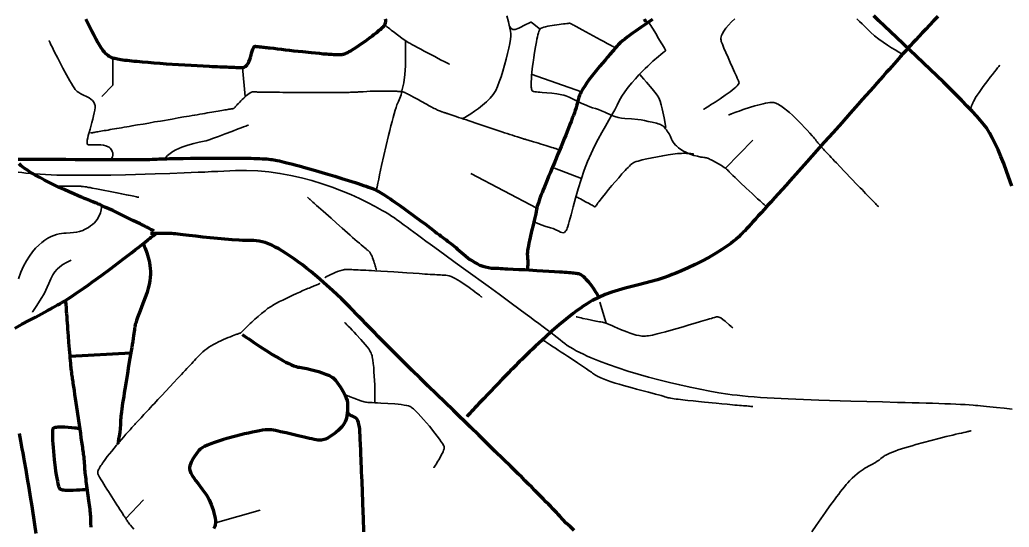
# Model space of a CAD drawing. Header units: inches. Extents: x -107 to 376, y -240 to 294.
# Drawn here: x 110.9 to 221.8, y -15.7 to 41.3 of the extents above; entities that cross this region are included whole.
import ezdxf

# ---------------------------------------------------------------- set-up
doc = ezdxf.new("R2010")
doc.units = ezdxf.units.IN
doc.header["$MEASUREMENT"] = 0
for name, color, linetype in [('Routes 1', 7, 'Continuous'), ('Routes 2', 7, 'Continuous'), ('Routes 3', 7, 'Continuous'), ('Routes 4', 7, 'Continuous')]:
    doc.layers.add(name, color=color, linetype=linetype)

msp = doc.modelspace()

# ---------------------------------------------------------------- linework, layer by layer
at = {"layer": 'Routes 1', "color": 7, "lineweight": 158, "true_color": 0xffffff}
for points in [[(213.83, 41.62), (213.37, 41.12), (212.92, 40.65), (212.49, 40.19), (212.09, 39.77), (211.72, 39.36), (211.37, 38.99), (211.05, 38.65), (210.76, 38.33), (210.5, 38.05), (210.28, 37.81), (210.08, 37.6), (209.93, 37.42), (209.79, 37.26), (209.62, 37.08), (209.42, 36.86), (209.2, 36.61), (208.95, 36.33), (208.68, 36.02), (208.39, 35.69), (208.07, 35.34), (207.74, 34.96), (207.38, 34.56), (207.01, 34.14), (206.62, 33.7), (206.22, 33.25), (205.8, 32.78), (205.37, 32.3), (204.93, 31.8), (204.01, 30.77), (203.07, 29.71), (202.1, 28.62), (201.12, 27.52), (199.17, 25.33), (198.21, 24.26), (197.28, 23.22), (196.83, 22.72), (196.39, 22.23), (195.96, 21.75), (195.55, 21.29), (195.15, 20.84), (194.76, 20.42), (194.4, 20.01), (194.05, 19.62), (193.71, 19.25), (193.4, 18.91), (193.11, 18.59), (192.85, 18.3), (192.61, 18.03), (192.39, 17.8), (192.2, 17.59), (192.04, 17.42), (191.91, 17.28), (191.78, 17.16), (191.52, 16.91), (191.25, 16.66), (190.95, 16.42), (190.64, 16.18), (190.32, 15.94), (189.64, 15.48), (188.91, 15.03), (188.16, 14.6), (187.4, 14.19), (186.63, 13.81), (185.86, 13.45), (185.11, 13.11), (184.4, 12.81), (184.05, 12.67), (183.72, 12.54), (183.08, 12.3), (182.41, 12.09), (181.72, 11.9), (181.01, 11.71), (180.28, 11.53), (178.79, 11.15), (178.04, 10.94), (177.29, 10.7), (176.56, 10.43), (175.84, 10.12), (175.13, 9.77), (174.79, 9.57), (174.45, 9.36), (174.1, 9.13), (173.74, 8.87), (173.36, 8.6), (172.98, 8.31), (172.2, 7.69), (171.41, 7.03), (170.62, 6.35), (169.85, 5.66), (169.12, 4.98), (168.76, 4.65), (168.42, 4.33), (168.09, 4.01), (167.78, 3.72), (167.49, 3.43), (167.22, 3.17), (166.97, 2.92), (166.74, 2.7), (166.54, 2.49), (166.36, 2.31), (166.17, 2.12), (165.96, 1.91), (165.74, 1.69), (165.51, 1.45), (165.01, 0.94), (164.49, 0.4), (163.42, -0.73), (162.9, -1.27), (162.41, -1.79), (162.18, -2.04), (161.96, -2.27), (161.76, -2.48), (161.58, -2.68), (161.41, -2.86), (161.27, -3.02), (161.14, -3.15), (161.04, -3.26)], [(110.37, 6.68), (111.17, 7.1), (111.95, 7.52), (112.69, 7.91), (113.39, 8.29), (113.72, 8.47), (114.04, 8.64), (114.35, 8.81), (114.64, 8.97), (114.92, 9.13), (115.18, 9.27), (115.42, 9.41), (115.65, 9.54), (115.86, 9.66), (116.05, 9.78), (116.41, 10.01), (116.81, 10.26), (117.23, 10.54), (117.67, 10.85), (118.13, 11.17), (118.6, 11.5), (119.09, 11.85), (120.09, 12.58), (121.09, 13.33), (122.07, 14.07), (122.55, 14.44), (123.01, 14.79), (123.46, 15.13), (123.88, 15.46), (124.28, 15.77), (124.65, 16.06), (124.98, 16.32), (125.29, 16.56), (125.56, 16.77), (125.67, 16.86), (125.78, 16.95), (125.88, 17.03), (125.96, 17.09), (126.03, 17.15), (126.1, 17.2), (126.14, 17.24), (126.18, 17.26), (126.2, 17.28), (126.21, 17.29)], [(173.08, -16.01), (172.63, -15.59), (172.2, -15.19), (171.81, -14.8), (171.46, -14.43), (171.3, -14.24), (171.12, -14.04), (170.91, -13.83), (170.69, -13.59), (170.45, -13.34), (170.19, -13.08), (169.92, -12.79), (169.63, -12.5), (169.32, -12.19), (169, -11.86), (168.67, -11.53), (168.32, -11.18), (167.96, -10.82), (167.58, -10.45), (167.2, -10.06), (166.8, -9.67), (165.98, -8.86), (165.12, -8.02), (164.23, -7.15), (163.32, -6.26), (162.39, -5.35), (161.45, -4.43), (159.54, -2.58), (157.65, -0.73), (156.72, 0.18), (155.81, 1.07), (154.93, 1.93), (154.08, 2.77), (153.26, 3.58), (152.87, 3.97), (152.49, 4.35), (152.12, 4.72), (151.76, 5.08), (151.41, 5.43), (151.08, 5.77), (150.77, 6.09), (150.46, 6.4), (150.18, 6.69), (149.91, 6.97), (149.66, 7.24), (149.42, 7.49), (148.94, 7.99), (147.97, 8.98), (146.99, 9.94), (146, 10.88), (145.02, 11.77), (144.53, 12.2), (144.04, 12.61), (143.56, 13.01), (143.08, 13.4), (142.61, 13.77), (142.15, 14.11), (141.7, 14.44), (141.25, 14.75), (140.81, 15.04), (140.39, 15.31), (139.97, 15.55), (139.57, 15.77), (139.18, 15.96), (138.8, 16.12), (138.45, 16.26), (138.1, 16.36), (137.77, 16.44), (137.46, 16.48), (137.17, 16.49), (136.88, 16.49), (136.57, 16.49), (136.24, 16.49), (135.89, 16.51), (135.52, 16.52), (134.75, 16.57), (133.94, 16.64), (132.27, 16.8), (131.45, 16.89), (130.66, 16.97), (130.28, 17.02), (129.92, 17.06), (129.57, 17.1), (129.24, 17.13), (128.94, 17.17), (128.66, 17.2), (128.4, 17.23), (128.17, 17.25), (127.97, 17.27), (127.81, 17.28), (127.67, 17.29), (127.58, 17.29), (127.19, 17.29), (126.8, 17.29), (126.43, 17.29), (126.1, 17.29), (125.95, 17.29), (125.83, 17.29), (125.73, 17.29), (125.65, 17.29), (125.61, 17.29), (125.59, 17.29)]]:
    msp.add_lwpolyline(points, dxfattribs=at)
at = {"layer": 'Routes 2', "color": 7, "lineweight": 106, "true_color": 0xffffff}
for points in [[(222.15, 22.58), (221.54, 24.29), (221.23, 25.12), (220.91, 25.91), (220.59, 26.66), (220.27, 27.35), (219.95, 28), (219.63, 28.57), (219.32, 29.08), (219, 29.5), (218.63, 29.95), (218.2, 30.44), (217.69, 30.99), (217.13, 31.58), (216.52, 32.2), (215.87, 32.86), (215.18, 33.54), (214.47, 34.24), (212.97, 35.69), (211.45, 37.14), (209.95, 38.57), (209.22, 39.25), (208.53, 39.91), (207.86, 40.54), (207.24, 41.14), (206.67, 41.69)], [(125.94, 17.59), (125.93, 17.6), (125.9, 17.61), (125.86, 17.64), (125.8, 17.67), (125.72, 17.71), (125.63, 17.75), (125.52, 17.81), (125.4, 17.87), (125.26, 17.94), (125.12, 18.01), (124.96, 18.09), (124.79, 18.17), (124.62, 18.26), (124.43, 18.35), (124.04, 18.55), (123.62, 18.76), (123.18, 18.97), (122.27, 19.42), (121.35, 19.85), (120.91, 20.06), (120.49, 20.25), (120.09, 20.43), (119.9, 20.52), (119.73, 20.59), (119.56, 20.67), (119.4, 20.73), (119.11, 20.85), (118.95, 20.91), (118.78, 20.98), (118.6, 21.05), (118.4, 21.13), (118.19, 21.22), (117.97, 21.31), (117.74, 21.41), (117.5, 21.51), (117, 21.73), (116.47, 21.96), (115.92, 22.21), (115.36, 22.46), (114.25, 23), (113.7, 23.28), (113.18, 23.55), (112.68, 23.83), (112.45, 23.97), (112.22, 24.1), (112, 24.23), (111.8, 24.37), (111.61, 24.5), (111.43, 24.62), (111.26, 24.75), (111.11, 24.87), (110.98, 24.99), (110.86, 25.1)], [(112.79, -16.35), (112.63, -15.34), (112.31, -13.28), (112.14, -12.25), (111.98, -11.23), (111.81, -10.22), (111.64, -9.23), (111.47, -8.26), (111.39, -7.79), (111.31, -7.32), (111.22, -6.87), (111.14, -6.42), (111.06, -5.98), (110.98, -5.55), (110.9, -5.13)]]:
    msp.add_lwpolyline(points, dxfattribs=at)
at = {"layer": 'Routes 3', "color": 7, "lineweight": 70, "true_color": 0xffffff}
for points in [[(118.34, 41.31), (118.58, 40.87), (119.02, 39.99), (119.24, 39.55), (119.46, 39.12), (119.68, 38.71), (119.9, 38.33), (120.02, 38.15), (120.14, 37.98), (120.26, 37.81), (120.38, 37.66), (120.51, 37.52), (120.65, 37.4), (120.79, 37.28), (120.93, 37.18), (121.08, 37.1), (121.23, 37.03), (121.33, 36.99), (121.45, 36.96), (121.58, 36.93), (121.73, 36.9), (121.9, 36.87), (122.08, 36.84), (122.28, 36.8), (122.5, 36.77), (122.72, 36.74), (122.97, 36.71), (123.22, 36.68), (123.49, 36.65), (123.76, 36.62), (124.05, 36.6), (124.35, 36.57), (124.65, 36.54), (125.28, 36.48), (125.95, 36.43), (126.63, 36.38), (127.33, 36.33), (128.74, 36.24), (129.45, 36.19), (130.15, 36.15), (130.84, 36.12), (131.51, 36.08), (132.16, 36.05), (132.47, 36.03), (132.77, 36.02), (133.06, 36), (133.35, 35.99), (133.62, 35.98), (133.88, 35.97), (134.13, 35.96), (134.37, 35.95), (134.59, 35.94), (134.8, 35.93), (135, 35.92), (135.18, 35.91), (135.34, 35.91), (135.48, 35.9), (135.61, 35.9), (135.72, 35.9), (135.81, 35.9), (135.88, 35.9), (135.99, 35.9), (136.08, 35.92), (136.17, 35.96), (136.25, 36.01), (136.32, 36.07), (136.39, 36.15), (136.45, 36.24), (136.51, 36.33), (136.57, 36.44), (136.62, 36.55), (136.71, 36.78), (136.79, 37.03), (136.87, 37.28), (136.93, 37.52), (137, 37.75), (137.03, 37.85), (137.06, 37.95), (137.1, 38.03), (137.13, 38.11), (137.17, 38.17), (137.21, 38.22), (137.25, 38.25), (137.29, 38.27), (137.34, 38.28), (137.38, 38.27), (137.43, 38.27), (137.5, 38.26), (137.58, 38.25), (137.68, 38.24), (137.78, 38.23), (137.9, 38.22), (138.03, 38.21), (138.17, 38.19), (138.32, 38.17), (138.48, 38.15), (138.65, 38.13), (138.82, 38.11), (139.01, 38.09), (139.4, 38.05), (139.82, 38), (140.26, 37.95), (140.72, 37.89), (141.19, 37.84), (141.67, 37.78), (142.64, 37.68), (143.61, 37.58), (144.07, 37.53), (144.52, 37.49), (144.96, 37.45), (145.37, 37.42), (145.56, 37.41), (145.75, 37.39), (145.93, 37.38), (146.1, 37.37), (146.26, 37.37), (146.41, 37.36), (146.56, 37.36), (146.69, 37.35), (146.81, 37.36), (146.92, 37.36), (147.02, 37.36), (147.1, 37.37), (147.17, 37.38), (147.23, 37.39), (147.34, 37.42), (147.45, 37.47), (147.58, 37.53), (147.72, 37.6), (147.87, 37.68), (148.04, 37.78), (148.2, 37.88), (148.38, 37.99), (148.56, 38.1), (148.94, 38.35), (149.32, 38.62), (149.71, 38.9), (150.09, 39.18), (150.46, 39.46), (150.63, 39.59), (150.8, 39.72), (150.95, 39.84), (151.1, 39.96), (151.24, 40.08), (151.36, 40.18), (151.48, 40.28), (151.57, 40.37), (151.66, 40.44), (151.72, 40.51), (151.78, 40.58), (151.83, 40.64), (151.87, 40.71), (151.9, 40.78), (151.95, 40.92), (151.97, 41.06), (151.97, 41.2), (151.95, 41.33)], [(181.87, 41.29), (181.56, 41.08), (181.25, 40.87), (180.6, 40.42), (179.95, 39.98), (179.63, 39.75), (179.32, 39.53), (179.03, 39.31), (178.75, 39.09), (178.49, 38.88), (178.25, 38.67), (178.03, 38.46), (177.85, 38.26), (177.69, 38.07), (177.61, 37.97), (177.52, 37.86), (177.42, 37.74), (177.32, 37.62), (177.21, 37.49), (177.09, 37.35), (176.83, 37.05), (176.56, 36.73), (176.27, 36.39), (175.97, 36.04), (175.36, 35.3), (175.07, 34.92), (174.78, 34.54), (174.51, 34.17), (174.26, 33.79), (174.03, 33.43), (173.84, 33.08), (173.75, 32.91), (173.68, 32.75), (173.61, 32.59), (173.56, 32.43), (173.52, 32.28), (173.49, 32.14), (173.46, 32), (173.42, 31.82), (173.36, 31.61), (173.29, 31.38), (173.2, 31.12), (173.1, 30.83), (172.99, 30.53), (172.87, 30.2), (172.73, 29.85), (172.59, 29.49), (172.44, 29.11), (172.29, 28.71), (172.13, 28.31), (171.96, 27.9), (171.61, 27.05), (171.25, 26.19), (170.9, 25.32), (170.55, 24.48), (170.38, 24.06), (170.21, 23.66), (170.05, 23.26), (169.89, 22.88), (169.75, 22.52), (169.61, 22.17), (169.48, 21.84), (169.36, 21.53), (169.25, 21.24), (169.15, 20.98), (169.07, 20.74), (169, 20.53), (168.95, 20.36), (168.91, 20.21), (168.89, 20.09), (168.87, 19.99), (168.83, 19.75), (168.78, 19.48), (168.71, 19.19), (168.64, 18.88), (168.56, 18.56), (168.48, 18.22), (168.31, 17.53), (168.15, 16.84), (168.07, 16.51), (168, 16.19), (167.95, 15.88), (167.9, 15.6), (167.86, 15.35), (167.84, 15.12), (167.83, 15.02), (167.83, 14.93), (167.84, 14.78), (167.86, 14.49), (167.87, 14.23), (167.87, 13.99), (167.87, 13.77), (167.86, 13.58), (167.85, 13.43), (167.84, 13.36), (167.84, 13.31), (167.83, 13.27), (167.83, 13.24), (167.83, 13.22), (167.83, 13.21)], [(180.93, 41.32), (180.98, 41.24), (181.04, 41.17), (181.08, 41.1), (181.13, 41.04), (181.16, 40.99), (181.19, 40.94), (181.21, 40.91), (181.23, 40.89), (181.24, 40.87), (181.25, 40.87)], [(110.76, 25.63), (111.04, 25.63), (111.34, 25.63), (111.67, 25.63), (112.02, 25.63), (112.4, 25.63), (112.81, 25.63), (113.23, 25.63), (113.67, 25.63), (114.13, 25.62), (114.61, 25.62), (115.1, 25.62), (116.11, 25.61), (117.15, 25.6), (119.27, 25.59), (120.32, 25.58), (121.34, 25.58), (121.84, 25.58), (122.32, 25.58), (122.79, 25.58), (123.24, 25.58), (123.68, 25.58), (124.09, 25.58), (124.49, 25.59), (124.86, 25.59), (125.2, 25.6), (125.52, 25.6), (125.81, 25.61), (126.07, 25.62), (126.3, 25.63), (126.55, 25.64), (126.82, 25.65), (127.12, 25.66), (127.43, 25.67), (127.76, 25.68), (128.11, 25.69), (128.48, 25.7), (128.86, 25.7), (129.25, 25.71), (130.07, 25.73), (130.93, 25.74), (131.8, 25.74), (133.57, 25.75), (134.43, 25.75), (135.27, 25.74), (135.68, 25.74), (136.07, 25.73), (136.45, 25.72), (136.82, 25.72), (137.17, 25.71), (137.51, 25.7), (137.82, 25.68), (138.12, 25.67), (138.39, 25.66), (138.64, 25.64), (138.87, 25.62), (139.07, 25.6), (139.24, 25.58), (139.4, 25.56), (139.59, 25.52), (139.8, 25.48), (140.04, 25.43), (140.31, 25.36), (140.59, 25.3), (140.89, 25.22), (141.21, 25.14), (141.55, 25.05), (141.9, 24.96), (142.26, 24.86), (143.02, 24.65), (143.82, 24.43), (145.45, 23.95), (146.26, 23.71), (147.05, 23.47), (147.8, 23.23), (148.17, 23.11), (148.52, 23), (148.85, 22.89), (149.17, 22.78), (149.47, 22.68), (149.75, 22.58), (150.01, 22.49), (150.25, 22.4), (150.46, 22.32), (150.65, 22.25), (150.81, 22.18), (150.94, 22.12), (151.07, 22.05), (151.23, 21.96), (151.4, 21.86), (151.59, 21.74), (151.79, 21.62), (152.01, 21.47), (152.24, 21.32), (152.48, 21.16), (152.73, 20.99), (152.99, 20.81), (153.53, 20.43), (154.09, 20.02), (155.26, 19.17), (155.83, 18.74), (156.4, 18.32), (156.94, 17.91), (157.46, 17.52), (157.7, 17.34), (157.93, 17.16), (158.15, 17), (158.36, 16.84), (158.55, 16.69), (158.73, 16.56), (158.89, 16.44), (159.03, 16.33), (159.15, 16.24), (159.25, 16.16), (159.43, 16.02), (159.62, 15.87), (159.81, 15.7), (160.01, 15.52), (160.22, 15.34), (160.67, 14.95), (161.15, 14.56), (161.4, 14.38), (161.67, 14.2), (161.94, 14.03), (162.23, 13.88), (162.52, 13.74), (162.83, 13.62), (163.14, 13.53), (163.47, 13.46), (163.81, 13.41), (163.98, 13.4), (164.17, 13.4), (164.37, 13.39), (164.6, 13.38), (164.84, 13.37), (165.09, 13.35), (165.36, 13.34), (165.65, 13.33), (166.25, 13.3), (166.89, 13.26), (167.55, 13.23), (168.9, 13.15), (169.58, 13.11), (170.23, 13.07), (170.86, 13.03), (171.45, 12.99), (171.73, 12.97), (171.99, 12.95), (172.24, 12.93), (172.47, 12.91), (172.69, 12.9), (172.89, 12.88), (173.06, 12.86), (173.22, 12.84), (173.35, 12.83), (173.46, 12.81), (173.54, 12.79), (173.6, 12.78), (173.72, 12.73), (173.85, 12.66), (173.98, 12.56), (174.12, 12.45), (174.26, 12.32), (174.4, 12.17), (174.69, 11.85), (174.97, 11.49), (175.24, 11.12), (175.48, 10.76), (175.59, 10.59), (175.69, 10.42), (175.78, 10.27), (175.86, 10.13)], [(124.75, 16.14), (124.76, 16.12), (124.79, 16.07), (124.83, 15.98), (124.88, 15.86), (124.95, 15.72), (125.02, 15.54), (125.09, 15.34), (125.17, 15.11), (125.25, 14.87), (125.32, 14.6), (125.39, 14.32), (125.46, 14.02), (125.51, 13.71), (125.55, 13.38), (125.58, 13.04), (125.59, 12.7), (125.57, 12.34), (125.52, 11.96), (125.43, 11.55), (125.33, 11.14), (125.2, 10.71), (125.05, 10.28), (124.74, 9.42), (124.58, 9.01), (124.42, 8.61), (124.27, 8.22), (124.14, 7.86), (124.02, 7.53), (123.93, 7.24), (123.89, 7.1), (123.86, 6.98), (123.84, 6.87), (123.82, 6.76), (123.81, 6.65), (123.79, 6.49), (123.77, 6.29), (123.73, 6.06), (123.69, 5.8), (123.65, 5.51), (123.6, 5.19), (123.54, 4.85), (123.48, 4.49), (123.42, 4.11), (123.35, 3.71), (123.28, 3.3), (123.14, 2.45), (123, 1.57), (122.85, 0.69), (122.72, -0.16), (122.65, -0.58), (122.59, -0.98), (122.53, -1.37), (122.47, -1.73), (122.42, -2.08), (122.38, -2.4), (122.34, -2.7), (122.3, -2.97), (122.27, -3.21), (122.25, -3.41), (122.24, -3.58), (122.24, -3.71), (122.22, -4.15), (122.19, -4.59), (122.14, -5.03), (122.08, -5.43), (122.05, -5.61), (122.02, -5.78), (122, -5.92), (121.97, -6.05), (121.95, -6.15), (121.94, -6.23), (121.93, -6.28), (121.92, -6.29)], [(116.06, 9.79), (116.06, 9.78), (116.07, 9.77), (116.07, 9.74), (116.07, 9.7), (116.07, 9.65), (116.08, 9.59), (116.08, 9.53), (116.09, 9.45), (116.09, 9.36), (116.1, 9.27), (116.11, 9.17), (116.12, 9.06), (116.12, 8.94), (116.13, 8.82), (116.14, 8.69), (116.15, 8.55), (116.17, 8.26), (116.2, 7.95), (116.22, 7.62), (116.25, 7.27), (116.27, 6.92), (116.3, 6.55), (116.36, 5.81), (116.41, 5.06), (116.44, 4.69), (116.47, 4.33), (116.5, 3.99), (116.53, 3.65), (116.56, 3.34), (116.58, 3.04), (116.61, 2.76), (116.62, 2.63), (116.63, 2.51), (116.64, 2.4), (116.65, 2.29), (116.66, 2.19), (116.67, 2.1), (116.69, 1.93), (116.71, 1.83), (116.72, 1.72), (116.74, 1.6), (116.75, 1.47), (116.77, 1.33), (116.8, 1.18), (116.82, 1.02), (116.84, 0.85), (116.87, 0.67), (116.9, 0.49), (116.93, 0.29), (116.96, 0.09), (116.99, -0.11), (117.02, -0.33), (117.08, -0.77), (117.15, -1.23), (117.23, -1.7), (117.3, -2.19), (117.6, -4.18), (117.67, -4.67), (117.74, -5.15), (117.8, -5.62), (117.87, -6.07), (117.93, -6.5), (117.96, -6.7), (117.98, -6.9), (118.01, -7.09), (118.03, -7.28), (118.05, -7.45), (118.08, -7.62), (118.1, -7.78), (118.11, -7.93), (118.13, -8.07), (118.14, -8.2), (118.15, -8.32), (118.16, -8.43), (118.17, -8.53), (118.18, -8.61), (118.18, -8.68), (118.18, -8.74), (118.18, -8.87), (118.19, -9.02), (118.21, -9.18), (118.22, -9.37), (118.24, -9.57), (118.27, -9.79), (118.3, -10.02), (118.33, -10.26), (118.36, -10.51), (118.39, -10.77), (118.43, -11.03), (118.58, -12.11), (118.65, -12.65), (118.69, -12.91), (118.72, -13.16), (118.75, -13.4), (118.78, -13.63), (118.8, -13.85), (118.83, -14.05), (118.84, -14.24), (118.86, -14.41), (118.86, -14.56), (118.87, -14.68), (118.87, -14.74), (118.87, -14.79), (118.86, -14.83), (118.86, -14.88), (118.86, -14.95), (118.86, -15.02), (118.86, -15.1), (118.87, -15.19), (118.87, -15.3), (118.88, -15.41), (118.89, -15.53), (118.9, -15.66)], [(135.85, 5.97), (135.98, 5.88), (136.14, 5.76), (136.35, 5.62), (136.6, 5.46), (136.87, 5.27), (137.17, 5.07), (137.5, 4.85), (137.84, 4.62), (138.56, 4.16), (139.31, 3.69), (140.05, 3.25), (140.41, 3.04), (140.75, 2.86), (141.08, 2.69), (141.38, 2.55), (141.65, 2.44), (141.9, 2.35), (142.11, 2.3), (142.29, 2.28), (142.68, 2.22), (143.1, 2.13), (143.54, 2.03), (144.41, 1.79), (144.82, 1.66), (145.21, 1.52), (145.54, 1.38), (145.69, 1.32), (145.82, 1.25), (145.93, 1.19), (146.03, 1.13), (146.18, 1), (146.34, 0.82), (146.53, 0.59), (146.71, 0.33), (146.9, 0.05), (147.26, -0.57), (147.41, -0.88), (147.53, -1.18), (147.62, -1.46), (147.67, -1.71), (147.69, -2.19), (147.68, -2.69), (147.61, -3.18), (147.55, -3.42), (147.49, -3.64), (147.41, -3.84), (147.31, -4.03), (147.2, -4.2), (147.05, -4.39), (146.85, -4.6), (146.62, -4.82), (146.36, -5.04), (146.08, -5.26), (145.78, -5.46), (145.49, -5.63), (145.19, -5.77), (144.9, -5.87), (144.77, -5.9), (144.63, -5.91), (144.51, -5.91), (144.35, -5.89), (144.16, -5.86), (143.94, -5.82), (143.69, -5.76), (143.41, -5.7), (143.12, -5.64), (142.81, -5.56), (142.15, -5.41), (140.81, -5.08), (140.18, -4.94), (139.89, -4.88), (139.62, -4.82), (139.37, -4.78), (139.15, -4.75), (138.97, -4.73), (138.82, -4.72), (138.74, -4.72), (138.65, -4.73), (138.55, -4.74), (138.43, -4.75), (138.14, -4.79), (137.81, -4.85), (137.43, -4.92), (137.02, -5), (136.58, -5.1), (136.11, -5.2), (135.14, -5.44), (134.16, -5.71), (133.67, -5.85), (133.21, -6), (132.77, -6.15), (132.36, -6.3), (131.99, -6.45), (131.66, -6.6), (131.38, -6.76), (131.16, -6.91), (131.08, -6.98), (131.01, -7.05), (130.9, -7.19), (130.72, -7.46), (130.54, -7.71), (130.39, -7.94), (130.25, -8.16), (130.14, -8.37), (130.06, -8.57), (130, -8.77), (129.97, -8.96), (129.98, -9.16), (130.02, -9.37), (130.06, -9.47), (130.11, -9.59), (130.25, -9.84), (130.43, -10.11), (130.65, -10.41), (130.89, -10.72), (131.39, -11.37), (131.62, -11.69), (131.84, -12), (132.02, -12.29), (132.16, -12.57), (132.27, -12.84), (132.39, -13.12), (132.6, -13.72), (132.69, -14.03), (132.77, -14.33), (132.83, -14.62), (132.87, -14.89), (132.88, -15.15), (132.85, -15.38), (132.8, -15.59), (132.7, -15.8)], [(116.54, 3.51), (123.38, 3.91)], [(149.51, -16.16), (149.5, -15.65), (149.48, -15.11), (149.46, -14.56), (149.44, -14), (149.39, -12.84), (149.34, -11.67), (149.3, -10.52), (149.27, -9.97), (149.25, -9.44), (149.23, -8.93), (149.21, -8.44), (149.19, -7.99), (149.17, -7.57), (149.16, -7.2), (149.15, -6.86), (149.13, -6.58), (149.12, -6.32), (149.11, -5.83), (149.09, -5.4), (149.07, -5.01), (149.04, -4.67), (149.01, -4.38), (148.96, -4.12), (148.91, -3.9), (148.84, -3.72), (148.75, -3.56), (148.65, -3.44), (148.52, -3.35), (148.38, -3.27), (148.22, -3.22), (148.09, -3.16), (147.98, -3.1), (147.89, -3.05), (147.83, -2.99), (147.78, -2.94), (147.74, -2.89), (147.7, -2.81), (147.69, -2.75), (147.69, -2.73)], [(117.66, -4.62), (117.64, -4.61), (117.59, -4.61), (117.51, -4.6), (117.4, -4.58), (117.27, -4.56), (117.12, -4.55), (116.77, -4.51), (116.37, -4.47), (115.97, -4.45), (115.57, -4.43), (115.22, -4.44), (115.06, -4.46), (114.92, -4.48), (114.81, -4.51), (114.72, -4.55), (114.66, -4.6), (114.65, -4.63), (114.63, -4.67), (114.62, -4.73), (114.61, -4.81), (114.61, -4.91), (114.6, -5.01), (114.6, -5.27), (114.61, -5.58), (114.62, -5.93), (114.64, -6.32), (114.67, -6.73), (114.7, -7.16), (114.79, -8.06), (114.9, -8.96), (114.95, -9.38), (115.02, -9.79), (115.08, -10.17), (115.15, -10.5), (115.22, -10.8), (115.29, -11.04), (115.33, -11.14), (115.37, -11.23), (115.4, -11.3), (115.44, -11.35), (115.48, -11.38), (115.52, -11.4), (115.61, -11.43), (115.73, -11.46), (115.86, -11.47), (116.02, -11.49), (116.18, -11.5), (116.54, -11.5), (116.93, -11.49), (117.31, -11.48), (117.67, -11.46), (117.99, -11.43), (118.13, -11.42), (118.25, -11.41), (118.35, -11.4), (118.42, -11.4), (118.46, -11.39), (118.48, -11.39)]]:
    msp.add_lwpolyline(points, dxfattribs=at)
at = {"layer": 'Routes 4', "color": 7, "lineweight": 35, "true_color": 0xffffff}
for points in [[(165.52, 41.69), (165.71, 41.04), (165.88, 40.33), (165.94, 39.99), (165.97, 39.69), (165.98, 39.42), (165.94, 39.07), (165.87, 38.61), (165.76, 38.07), (165.62, 37.47), (165.46, 36.82), (165.09, 35.5), (164.89, 34.86), (164.69, 34.28), (164.5, 33.76), (164.29, 33.31), (164.01, 32.87), (163.65, 32.45), (163.25, 32.04), (162.81, 31.66), (162.36, 31.31), (161.92, 30.99), (161.5, 30.71), (161.13, 30.48), (160.81, 30.3), (160.57, 30.17)], [(191.08, 41.36), (190.72, 41.01), (190.39, 40.65), (190.09, 40.3), (189.85, 39.96), (189.67, 39.64), (189.6, 39.49), (189.56, 39.34), (189.53, 39.2), (189.52, 39.07), (189.54, 38.95), (189.57, 38.83), (189.63, 38.68), (189.7, 38.5), (189.78, 38.3), (189.87, 38.07), (190.09, 37.57), (190.33, 37.02), (190.58, 36.46), (190.83, 35.9), (191.06, 35.38), (191.17, 35.14), (191.27, 34.92), (191.35, 34.72), (191.43, 34.54), (191.49, 34.39), (191.54, 34.28), (191.56, 34.19), (191.54, 34.1), (191.47, 33.98), (191.36, 33.85), (191.2, 33.69), (191.01, 33.53), (190.79, 33.35), (190.55, 33.16), (190.01, 32.78), (189.45, 32.39), (188.89, 32.03), (188.62, 31.86), (188.38, 31.71), (188.16, 31.57), (187.97, 31.45), (187.81, 31.35), (187.69, 31.28), (187.61, 31.23), (187.58, 31.22)], [(209.9, 37.39), (209.89, 37.4), (209.84, 37.43), (209.77, 37.47), (209.67, 37.52), (209.54, 37.59), (209.4, 37.67), (209.23, 37.77), (209.05, 37.87), (208.64, 38.12), (208.19, 38.41), (207.71, 38.74), (207.22, 39.09), (206.75, 39.47), (206.3, 39.87), (205.88, 40.29), (205.64, 40.53), (205.37, 40.79), (205.07, 41.07), (204.75, 41.36)], [(159.12, 36.26), (159.1, 36.27), (159.07, 36.29), (159.02, 36.31), (158.95, 36.35), (158.75, 36.45), (158.5, 36.58), (158.19, 36.74), (157.85, 36.92), (157.47, 37.12), (157.08, 37.32), (156.28, 37.75), (155.89, 37.95), (155.52, 38.15), (155.19, 38.33), (154.89, 38.49), (154.66, 38.62), (154.56, 38.67), (154.48, 38.72), (154.33, 38.81), (154.15, 38.92), (153.77, 39.19), (152.94, 39.81), (152.56, 40.1), (152.4, 40.23), (152.25, 40.35), (152.14, 40.44), (152.05, 40.51), (151.99, 40.56), (151.97, 40.57)], [(169.25, 40.22), (169.15, 40.29), (168.93, 40.47), (168.41, 40.88), (168.27, 40.99), (168.21, 40.98), (168, 40.88), (167.67, 40.72), (166.86, 40.33), (166.48, 40.17), (166.2, 40.16), (166.01, 40.26), (165.89, 40.41), (165.83, 40.55), (165.81, 40.61)], [(177.71, 38.1), (177.7, 38.11), (177.67, 38.12), (177.61, 38.15), (177.54, 38.19), (177.45, 38.24), (177.34, 38.3), (177.22, 38.37), (177.08, 38.44), (176.77, 38.61), (176.42, 38.8), (176.04, 39.01), (175.63, 39.23), (174.8, 39.68), (174.39, 39.9), (173.99, 40.11), (173.63, 40.31), (173.31, 40.48), (173.16, 40.56), (173.03, 40.63), (172.92, 40.69), (172.82, 40.75), (172.73, 40.79), (172.67, 40.83), (172.62, 40.85), (172.6, 40.86), (172.58, 40.86), (172.52, 40.86), (172.41, 40.85), (172.26, 40.83), (172.08, 40.81), (171.87, 40.79), (171.64, 40.76), (171.39, 40.73), (170.87, 40.65), (170.35, 40.56), (170.11, 40.52), (169.88, 40.47), (169.68, 40.42), (169.51, 40.36), (169.37, 40.31), (169.28, 40.25), (169.23, 40.19), (169.18, 40.09), (169.13, 39.95), (169.08, 39.77), (169.02, 39.56), (168.97, 39.33), (168.91, 39.07), (168.86, 38.79), (168.75, 38.2), (168.64, 37.6), (168.55, 37.01), (168.51, 36.74), (168.47, 36.48), (168.44, 36.25), (168.41, 36.04), (168.37, 35.71), (168.33, 35.36), (168.3, 35), (168.28, 34.63), (168.26, 34.29), (168.26, 33.97), (168.27, 33.69), (168.28, 33.57), (168.3, 33.47), (168.32, 33.38), (168.35, 33.31), (168.39, 33.27), (168.44, 33.24), (168.54, 33.21), (168.67, 33.19), (168.84, 33.17), (169.03, 33.15), (169.25, 33.13), (169.49, 33.11), (170.02, 33.06), (170.58, 33.01), (171.14, 32.94), (171.68, 32.84), (171.92, 32.79), (172.14, 32.72), (172.34, 32.65), (172.52, 32.56), (173.2, 32.23), (173.86, 31.91), (174.51, 31.63), (174.83, 31.5), (175.15, 31.39), (175.46, 31.3), (175.79, 31.18), (176.14, 31.04), (176.5, 30.88), (177.24, 30.55), (177.63, 30.4), (178.01, 30.28), (178.39, 30.2), (178.77, 30.17), (179.5, 30.14), (180.22, 30.07), (180.59, 30.02), (180.98, 29.95), (181.39, 29.86), (181.83, 29.76), (182.3, 29.65), (182.36, 29.64), (182.39, 29.63), (182.43, 29.62), (182.5, 29.6), (182.64, 29.55), (182.76, 29.5), (182.86, 29.45), (182.95, 29.4), (183.02, 29.35), (183.07, 29.32), (183.1, 29.29), (183.11, 29.28), (183.12, 29.27), (183.16, 29.22), (183.23, 29.14), (183.32, 29.04), (183.42, 28.91), (183.52, 28.77), (183.73, 28.46), (183.81, 28.31), (183.88, 28.16), (184, 27.86), (184.07, 27.7), (184.16, 27.54), (184.29, 27.37), (184.45, 27.19), (184.55, 27.1), (184.66, 27), (184.79, 26.89), (184.93, 26.78), (185.1, 26.67), (185.27, 26.55), (185.66, 26.35), (186.08, 26.18), (186.51, 26.05), (186.92, 25.94), (187.29, 25.86), (187.46, 25.83), (187.61, 25.81), (187.74, 25.79), (187.85, 25.77), (187.94, 25.76), (188, 25.75), (188.03, 25.75), (188.04, 25.75), (188.07, 25.73), (188.13, 25.7), (188.22, 25.66), (188.33, 25.6), (188.45, 25.54), (188.6, 25.47), (188.92, 25.3), (189.6, 24.9), (189.91, 24.7), (190.04, 24.6), (190.17, 24.5), (190.27, 24.41), (190.35, 24.31), (190.4, 24.26), (190.46, 24.19), (190.54, 24.11), (190.64, 24.02), (190.85, 23.8), (191.11, 23.56), (191.39, 23.29), (191.7, 23), (192.36, 22.38), (193.03, 21.76), (193.34, 21.46), (193.64, 21.19), (193.92, 20.94), (194.16, 20.71), (194.26, 20.62), (194.36, 20.53), (194.44, 20.46), (194.51, 20.39), (194.56, 20.34), (194.6, 20.31), (194.63, 20.28), (194.64, 20.28)], [(181.45, 41), (181.46, 40.98), (181.51, 40.9), (181.58, 40.77), (181.68, 40.61), (181.8, 40.41), (181.93, 40.19), (182.22, 39.7), (182.54, 39.17), (182.83, 38.67), (182.97, 38.44), (183.09, 38.24), (183.19, 38.07), (183.27, 37.93), (183.33, 37.84), (183.35, 37.79), (183.35, 37.79), (183.32, 37.77), (183.28, 37.73), (183.21, 37.68), (183.03, 37.53), (182.79, 37.34), (182.52, 37.12), (181.91, 36.6), (181.32, 36.06), (181.04, 35.78), (180.71, 35.44), (180.33, 35.06), (179.94, 34.63), (179.53, 34.17), (179.13, 33.68), (178.75, 33.18), (178.41, 32.68), (178.13, 32.18), (177.9, 31.69), (177.63, 31.16), (177.31, 30.59), (176.96, 29.98), (176.58, 29.32), (176.19, 28.62), (175.78, 27.88), (175.37, 27.09), (174.97, 26.25), (174.58, 25.36), (174.21, 24.38), (173.86, 23.34), (173.54, 22.28), (173.24, 21.24), (172.97, 20.26), (172.85, 19.81), (172.73, 19.38), (172.63, 18.99), (172.53, 18.64), (172.44, 18.34), (172.37, 18.08), (172.3, 17.88), (172.24, 17.74), (172.18, 17.62), (172.12, 17.53), (171.99, 17.41), (171.86, 17.37), (171.71, 17.38), (171.55, 17.44), (171.37, 17.53), (170.95, 17.74), (170.71, 17.83), (170.43, 17.91), (169.81, 18.12), (169.2, 18.34), (168.95, 18.43), (168.75, 18.5), (168.61, 18.55), (168.58, 18.56), (168.56, 18.57)], [(114.2, 38.92), (114.2, 38.91), (114.22, 38.89), (114.24, 38.85), (114.26, 38.8), (114.33, 38.65), (114.43, 38.45), (114.55, 38.21), (114.69, 37.94), (114.84, 37.63), (115.01, 37.29), (115.19, 36.94), (115.38, 36.57), (115.78, 35.82), (116.17, 35.08), (116.36, 34.73), (116.55, 34.41), (116.72, 34.11), (116.89, 33.85), (117.03, 33.62), (117.16, 33.44), (117.27, 33.31), (117.37, 33.22), (117.57, 33.08), (117.79, 32.95), (118.02, 32.83), (118.48, 32.6), (118.7, 32.48), (118.91, 32.35), (119.08, 32.2), (119.23, 32.03), (119.33, 31.82), (119.36, 31.72), (119.38, 31.63), (119.38, 31.52), (119.38, 31.41), (119.35, 31.13), (119.29, 30.82), (119.22, 30.48), (119.13, 30.11), (119.02, 29.74), (118.81, 28.98), (118.71, 28.62), (118.62, 28.29), (118.55, 28), (118.51, 27.75), (118.48, 27.55), (118.48, 27.47), (118.48, 27.39), (118.49, 27.34), (118.51, 27.3), (118.53, 27.29), (118.54, 27.28), (118.57, 27.26), (118.64, 27.24), (118.72, 27.22), (118.92, 27.21), (119.17, 27.21), (119.44, 27.22), (119.74, 27.22), (120.03, 27.21), (120.33, 27.19), (120.6, 27.12), (120.85, 27.02), (120.96, 26.96), (121.06, 26.87), (121.21, 26.68), (121.31, 26.49), (121.37, 26.32), (121.38, 26.16), (121.36, 26.02), (121.32, 25.89), (121.27, 25.78), (121.22, 25.7), (121.17, 25.63), (121.13, 25.59), (121.12, 25.58)], [(150.9, 22.14), (150.98, 22.51), (151.07, 22.92), (151.17, 23.38), (151.27, 23.86), (151.39, 24.38), (151.5, 24.91), (151.75, 26.03), (152.01, 27.17), (152.28, 28.29), (152.41, 28.83), (152.54, 29.35), (152.67, 29.84), (152.79, 30.3), (152.91, 30.72), (153.02, 31.1), (153.12, 31.43), (153.22, 31.71), (153.31, 31.93), (153.39, 32.1), (153.54, 32.46), (153.67, 32.85), (153.78, 33.28), (153.89, 33.72), (153.97, 34.18), (154.1, 35.13), (154.16, 36.08), (154.17, 36.54), (154.17, 36.98), (154.17, 37.36), (154.17, 37.71), (154.17, 38), (154.17, 38.25), (154.17, 38.46), (154.17, 38.63), (154.17, 38.75), (154.17, 38.84), (154.17, 38.89), (154.17, 38.91)], [(120.12, 32.63), (121.38, 33.93), (121.38, 36.98)], [(135.91, 35.9), (136.22, 32.63)], [(220.79, 36.16), (220.79, 36.15), (220.77, 36.12), (220.68, 36.02), (220.55, 35.86), (220.39, 35.65), (220.18, 35.4), (219.96, 35.11), (219.71, 34.8), (219.46, 34.46), (218.94, 33.77), (218.69, 33.44), (218.46, 33.11), (218.25, 32.81), (218.08, 32.53), (217.94, 32.29), (217.84, 32.1), (217.78, 31.95), (217.72, 31.81), (217.63, 31.59), (217.57, 31.43), (217.52, 31.33), (217.49, 31.27), (217.48, 31.23), (217.48, 31.22)], [(168.26, 35.14), (173.9, 33.19)], [(183.36, 29.18), (183.15, 30.25), (182.96, 31.25), (182.85, 31.71), (182.72, 32.12), (182.56, 32.49), (182.37, 32.81), (182.12, 33.13), (181.82, 33.49), (181.18, 34.26), (180.88, 34.6), (180.64, 34.88), (180.47, 35.07), (180.43, 35.12), (180.41, 35.14)], [(118.86, 28.55), (118.87, 28.55), (118.9, 28.56), (118.94, 28.57), (119, 28.58), (119.08, 28.59), (119.17, 28.61), (119.28, 28.62), (119.4, 28.64), (119.53, 28.67), (119.68, 28.69), (119.85, 28.72), (120.02, 28.75), (120.21, 28.78), (120.41, 28.82), (120.61, 28.85), (120.83, 28.89), (121.07, 28.93), (121.31, 28.97), (121.55, 29.01), (121.81, 29.06), (122.08, 29.1), (122.35, 29.15), (122.63, 29.2), (122.92, 29.25), (123.21, 29.3), (123.51, 29.35), (124.13, 29.46), (124.76, 29.56), (125.4, 29.67), (126.05, 29.79), (126.71, 29.9), (128.03, 30.12), (128.68, 30.24), (129.32, 30.35), (129.94, 30.45), (130.25, 30.5), (130.55, 30.56), (130.84, 30.61), (131.13, 30.66), (131.41, 30.7), (131.68, 30.75), (131.95, 30.8), (132.21, 30.84), (132.46, 30.88), (132.7, 30.93), (132.93, 30.97), (133.16, 31), (133.37, 31.04), (133.57, 31.07), (133.76, 31.11), (133.93, 31.14), (134.1, 31.16), (134.25, 31.19), (134.38, 31.21), (134.51, 31.24), (134.62, 31.25), (134.71, 31.27), (134.79, 31.28), (134.85, 31.29), (134.9, 31.3), (134.93, 31.31), (134.94, 31.31), (134.94, 31.31), (134.94, 31.32), (134.96, 31.33), (134.98, 31.35), (135, 31.38), (135.03, 31.42), (135.07, 31.46), (135.11, 31.51), (135.16, 31.56), (135.21, 31.61), (135.26, 31.67), (135.32, 31.74), (135.45, 31.87), (135.59, 32.02), (135.73, 32.17), (135.88, 32.32), (136.04, 32.47), (136.2, 32.62), (136.35, 32.75), (136.5, 32.87), (136.64, 32.98), (136.71, 33.02), (136.78, 33.06), (136.84, 33.1), (136.9, 33.12), (136.95, 33.14), (137, 33.16), (137.05, 33.16), (137.07, 33.16), (137.1, 33.16), (137.15, 33.16), (137.2, 33.16), (137.26, 33.16), (137.32, 33.16), (137.4, 33.16), (137.48, 33.16), (137.57, 33.15), (137.67, 33.15), (137.77, 33.15), (137.89, 33.15), (138.01, 33.15), (138.13, 33.15), (138.26, 33.14), (138.4, 33.14), (138.54, 33.14), (138.69, 33.14), (138.84, 33.14), (139, 33.13), (139.34, 33.13), (139.69, 33.12), (140.05, 33.12), (140.43, 33.11), (140.83, 33.11), (141.23, 33.1), (141.64, 33.1), (142.06, 33.1), (142.49, 33.09), (144.21, 33.08), (144.63, 33.08), (145.05, 33.08), (145.47, 33.08), (145.87, 33.09), (146.26, 33.09), (146.64, 33.09), (147.01, 33.1), (147.36, 33.1), (147.69, 33.11), (147.85, 33.11), (148, 33.12), (148.15, 33.12), (148.29, 33.13), (148.43, 33.13), (148.56, 33.14), (148.69, 33.14), (148.8, 33.15), (148.91, 33.16), (149.02, 33.17), (149.43, 33.19), (149.83, 33.21), (150.22, 33.23), (150.6, 33.24), (150.96, 33.25), (151.3, 33.26), (151.63, 33.26), (151.94, 33.26), (152.23, 33.26), (152.5, 33.26), (152.63, 33.25), (152.76, 33.25), (152.88, 33.24), (152.99, 33.24), (153.1, 33.23), (153.2, 33.23), (153.3, 33.22), (153.39, 33.22), (153.47, 33.21), (153.55, 33.21), (153.63, 33.2), (153.69, 33.19), (153.75, 33.18), (153.81, 33.18), (153.86, 33.17), (153.9, 33.16), (153.94, 33.15), (153.99, 33.14), (154.05, 33.11), (154.12, 33.08), (154.2, 33.04), (154.29, 33), (154.39, 32.95), (154.5, 32.89), (154.61, 32.83), (154.74, 32.76), (154.87, 32.69), (155, 32.62), (155.28, 32.47), (155.58, 32.3), (155.88, 32.13), (156.51, 31.79), (156.81, 31.62), (157.11, 31.46), (157.25, 31.39), (157.39, 31.32), (157.52, 31.25), (157.65, 31.19), (157.77, 31.13), (157.88, 31.08), (157.98, 31.03), (158.08, 30.99), (158.17, 30.95), (158.25, 30.93), (158.32, 30.91), (158.36, 30.89), (158.4, 30.88), (158.45, 30.87), (158.51, 30.85), (158.57, 30.83), (158.64, 30.81), (158.72, 30.78), (158.8, 30.76), (158.88, 30.73), (158.97, 30.7), (159.07, 30.67), (159.17, 30.63), (159.39, 30.56), (159.62, 30.49), (159.87, 30.4), (160.13, 30.31), (160.41, 30.22), (160.7, 30.12), (161, 30.02), (161.31, 29.92), (161.63, 29.81), (161.96, 29.7), (162.29, 29.59), (162.96, 29.36), (163.63, 29.14), (164.3, 28.91), (164.63, 28.8), (164.96, 28.7), (165.27, 28.59), (165.58, 28.49), (165.88, 28.39), (166.17, 28.3), (166.44, 28.21), (166.71, 28.13), (166.95, 28.05), (167.18, 27.98), (167.4, 27.91), (167.49, 27.88), (167.59, 27.85), (167.68, 27.83), (167.76, 27.8), (167.92, 27.76), (168.52, 27.58), (168.81, 27.49), (169.1, 27.41), (169.37, 27.32), (169.64, 27.24), (169.9, 27.16), (170.14, 27.08), (170.37, 27.01), (170.57, 26.94), (170.77, 26.88), (170.85, 26.85), (170.94, 26.82), (171.01, 26.8), (171.09, 26.77), (171.15, 26.75), (171.21, 26.73), (171.26, 26.71), (171.31, 26.7), (171.35, 26.68), (171.39, 26.67), (171.41, 26.66), (171.43, 26.66), (171.44, 26.65), (171.45, 26.65)], [(190.38, 30.57), (190.39, 30.57), (190.4, 30.58), (190.43, 30.59), (190.47, 30.61), (190.52, 30.62), (190.58, 30.65), (190.64, 30.67), (190.72, 30.7), (190.89, 30.77), (191.09, 30.84), (191.32, 30.93), (191.57, 31.02), (191.84, 31.11), (192.13, 31.21), (192.73, 31.41), (193.34, 31.6), (193.65, 31.69), (193.95, 31.76), (194.25, 31.83), (194.53, 31.89), (194.79, 31.94), (195.03, 31.97), (195.25, 31.98), (195.35, 31.98), (195.46, 31.97), (195.57, 31.94), (195.7, 31.9), (195.82, 31.84), (195.96, 31.77), (196.1, 31.69), (196.25, 31.6), (196.4, 31.5), (196.55, 31.39), (196.71, 31.26), (196.87, 31.13), (197.2, 30.85), (197.54, 30.54), (197.88, 30.22), (198.56, 29.54), (198.88, 29.19), (199.2, 28.86), (199.49, 28.53), (199.76, 28.22), (199.89, 28.08), (200.01, 27.94), (200.12, 27.81), (200.22, 27.68), (200.32, 27.57), (200.41, 27.47), (200.48, 27.37), (200.55, 27.29), (200.61, 27.22), (200.65, 27.16), (200.69, 27.12), (200.71, 27.09), (200.72, 27.07), (200.72, 27.06), (200.74, 27.04), (200.79, 26.99), (200.85, 26.92), (200.93, 26.84), (201.02, 26.73), (201.13, 26.61), (201.26, 26.48), (201.4, 26.33), (201.55, 26.17), (201.72, 26), (201.9, 25.81), (202.08, 25.62), (202.28, 25.41), (202.48, 25.2), (202.9, 24.76), (203.34, 24.29), (204.25, 23.34), (204.7, 22.87), (205.14, 22.42), (205.35, 22.2), (205.56, 21.98), (205.75, 21.78), (205.94, 21.58), (206.12, 21.39), (206.29, 21.22), (206.45, 21.05), (206.6, 20.9), (206.73, 20.76), (206.85, 20.64), (206.95, 20.53), (207.04, 20.44), (207.11, 20.37), (207.16, 20.32), (207.19, 20.29), (207.2, 20.28)], [(127.24, 25.75), (127.51, 26.02), (127.8, 26.26), (128.11, 26.47), (128.43, 26.66), (129.1, 26.96), (129.78, 27.19), (130.44, 27.37), (131.06, 27.51), (131.6, 27.63), (131.84, 27.69), (132.06, 27.75), (132.28, 27.83), (132.55, 27.93), (132.87, 28.04), (133.21, 28.17), (133.95, 28.45), (134.72, 28.74), (135.43, 29.01), (135.75, 29.13), (136.03, 29.24), (136.26, 29.33), (136.43, 29.4), (136.54, 29.44), (136.58, 29.46)], [(193.09, 27.75), (190.03, 24.61)], [(173.29, 21.42), (173.31, 21.41), (173.38, 21.37), (173.49, 21.32), (173.62, 21.24), (173.78, 21.16), (173.96, 21.06), (174.35, 20.85), (174.75, 20.64), (174.92, 20.54), (175.09, 20.45), (175.22, 20.38), (175.33, 20.33), (175.39, 20.29), (175.42, 20.28), (175.43, 20.29), (175.46, 20.33), (175.51, 20.39), (175.57, 20.48), (175.66, 20.58), (175.75, 20.71), (175.86, 20.85), (175.99, 21.01), (176.12, 21.18), (176.27, 21.37), (176.59, 21.77), (176.94, 22.2), (177.31, 22.65), (178.07, 23.54), (178.44, 23.96), (178.79, 24.35), (178.96, 24.53), (179.12, 24.69), (179.27, 24.84), (179.41, 24.97), (179.54, 25.08), (179.66, 25.17), (179.77, 25.24), (179.86, 25.28), (180.04, 25.35), (180.24, 25.41), (180.46, 25.48), (180.7, 25.54), (181.23, 25.66), (181.81, 25.78), (183.01, 26), (183.6, 26.09), (184.15, 26.18), (184.41, 26.22), (184.66, 26.24), (184.89, 26.26), (185.11, 26.27), (185.32, 26.28), (185.51, 26.28), (185.69, 26.27), (185.86, 26.26), (186, 26.25), (186.13, 26.24), (186.24, 26.22), (186.33, 26.21), (186.41, 26.2), (186.46, 26.19), (186.49, 26.18), (186.5, 26.18)], [(170.86, 24.61), (173.9, 23.45)], [(222.19, -2.42), (221.28, -2.32), (220.43, -2.22), (220.03, -2.18), (219.66, -2.14), (219.3, -2.1), (218.96, -2.07), (218.64, -2.04), (218.34, -2.01), (218.07, -1.99), (217.81, -1.96), (217.37, -1.93), (216.91, -1.9), (216.4, -1.88), (215.85, -1.85), (215.26, -1.83), (214.63, -1.81), (213.96, -1.78), (213.26, -1.76), (212.53, -1.74), (211.77, -1.72), (210.98, -1.7), (210.17, -1.68), (209.34, -1.66), (207.63, -1.61), (205.87, -1.57), (204.08, -1.52), (200.51, -1.41), (198.77, -1.34), (197.08, -1.27), (196.27, -1.23), (195.48, -1.18), (194.71, -1.14), (193.98, -1.09), (193.27, -1.04), (192.59, -0.98), (191.96, -0.92), (191.36, -0.86), (190.8, -0.8), (190.29, -0.73), (189.31, -0.57), (188.27, -0.39), (187.19, -0.18), (186.07, 0.05), (184.92, 0.3), (183.75, 0.58), (182.58, 0.87), (181.4, 1.18), (180.24, 1.51), (179.11, 1.86), (178, 2.21), (176.94, 2.58), (175.93, 2.96), (174.98, 3.34), (174.54, 3.54), (174.11, 3.74), (173.7, 3.94), (173.32, 4.14), (172.96, 4.34), (172.62, 4.54), (172.31, 4.74), (172.02, 4.94), (171.77, 5.14), (171.5, 5.36), (171.18, 5.61), (170.84, 5.88), (170.46, 6.17), (170.04, 6.49), (169.6, 6.82), (169.13, 7.18), (168.64, 7.54), (168.12, 7.93), (167.58, 8.33), (167.03, 8.74), (165.87, 9.59), (164.66, 10.47), (163.43, 11.37), (160.95, 13.17), (159.74, 14.05), (158.57, 14.89), (158.01, 15.3), (157.47, 15.7), (156.94, 16.08), (156.44, 16.44), (155.97, 16.79), (155.52, 17.12), (155.09, 17.43), (154.7, 17.72), (154.35, 17.98), (154.03, 18.22), (153.74, 18.44), (153.49, 18.63), (153.22, 18.82), (152.93, 19.03), (152.62, 19.23), (152.29, 19.44), (151.94, 19.66), (151.57, 19.88), (150.78, 20.32), (149.92, 20.77), (149.01, 21.21), (148.03, 21.65), (147.01, 22.07), (145.94, 22.48), (144.83, 22.86), (143.68, 23.21), (142.51, 23.53), (141.31, 23.8), (140.09, 24.03), (138.85, 24.2), (137.61, 24.31), (136.36, 24.36), (135.74, 24.36), (135.11, 24.34), (134.48, 24.31), (133.81, 24.28), (133.12, 24.25), (132.41, 24.22), (131.67, 24.18), (130.92, 24.15), (129.36, 24.09), (127.75, 24.02), (126.11, 23.97), (122.79, 23.87), (121.15, 23.84), (119.54, 23.81), (117.99, 23.81), (117.24, 23.81), (116.51, 23.82), (115.8, 23.83), (115.11, 23.84), (114.45, 23.86), (113.82, 23.89), (113.22, 23.92), (112.65, 23.96), (112.12, 24), (111.63, 24.05), (111.17, 24.11), (110.75, 24.17)], [(161.48, 24.03), (168.89, 20.11)], [(124.27, 21.34), (124.25, 21.35), (124.2, 21.36), (124.12, 21.37), (124.01, 21.4), (123.88, 21.42), (123.72, 21.46), (123.54, 21.49), (123.34, 21.54), (123.12, 21.58), (122.88, 21.63), (122.37, 21.73), (121.82, 21.85), (121.25, 21.96), (120.09, 22.19), (119.55, 22.29), (119.05, 22.38), (118.82, 22.43), (118.6, 22.46), (118.41, 22.5), (118.23, 22.52), (118.08, 22.55), (117.96, 22.56), (117.86, 22.57), (117.79, 22.58), (117.66, 22.58), (117.51, 22.58), (117.33, 22.58), (117.13, 22.58), (116.69, 22.58), (116.24, 22.58), (115.81, 22.58), (115.62, 22.58), (115.46, 22.58), (115.32, 22.58), (115.21, 22.58), (115.15, 22.58), (115.12, 22.58)], [(143.19, 21.34), (143.2, 21.34), (143.21, 21.33), (143.23, 21.31), (143.26, 21.28), (143.3, 21.24), (143.35, 21.2), (143.4, 21.15), (143.47, 21.1), (143.61, 20.97), (143.78, 20.81), (143.98, 20.64), (144.2, 20.44), (144.43, 20.23), (144.69, 20.01), (144.95, 19.77), (145.23, 19.52), (145.53, 19.26), (145.83, 18.99), (146.44, 18.44), (147.06, 17.9), (147.66, 17.36), (147.96, 17.1), (148.24, 16.85), (148.51, 16.62), (148.77, 16.39), (149, 16.19), (149.22, 16), (149.42, 15.83), (149.6, 15.68), (149.75, 15.56), (149.81, 15.5), (149.87, 15.46), (149.92, 15.42), (149.96, 15.39), (149.99, 15.36), (150.02, 15.35), (150.1, 15.28), (150.18, 15.18), (150.26, 15.05), (150.34, 14.9), (150.42, 14.74), (150.49, 14.56), (150.63, 14.19), (150.68, 14.01), (150.74, 13.83), (150.78, 13.67), (150.82, 13.53), (150.86, 13.41), (150.88, 13.31), (150.9, 13.26), (150.9, 13.24), (150.9, 13.24)], [(120.12, 20.42), (120.12, 20.41), (120.12, 20.36), (120.12, 20.29), (120.11, 20.19), (120.07, 19.94), (119.99, 19.62), (119.84, 19.26), (119.62, 18.87), (119.47, 18.68), (119.3, 18.49), (119.1, 18.3), (118.86, 18.13), (118.63, 17.97), (118.41, 17.83), (118.2, 17.72), (118.01, 17.63), (117.65, 17.5), (117.31, 17.43), (116.95, 17.39), (116.57, 17.37), (116.14, 17.34), (115.89, 17.32), (115.62, 17.29), (115.36, 17.24), (115.07, 17.17), (114.76, 17.07), (114.44, 16.93), (114.1, 16.76), (113.76, 16.55), (113.41, 16.29), (113.06, 15.99), (112.7, 15.63), (112.36, 15.22), (112.01, 14.74), (111.68, 14.21), (111.36, 13.61), (111.06, 12.94), (110.78, 12.2)], [(116.68, 14.29), (116.19, 14.04), (115.78, 13.8), (115.44, 13.56), (115.14, 13.3), (114.88, 13), (114.65, 12.64), (114.42, 12.21), (114.2, 11.68), (113.66, 10.53), (113.35, 9.99), (113.05, 9.5), (112.78, 9.08), (112.56, 8.75), (112.41, 8.54), (112.37, 8.49), (112.36, 8.47)], [(162.74, 10.13), (162.74, 10.14), (162.72, 10.15), (162.7, 10.17), (162.67, 10.19), (162.62, 10.23), (162.58, 10.26), (162.46, 10.36), (162.31, 10.48), (162.13, 10.61), (161.94, 10.76), (161.73, 10.92), (161.5, 11.08), (161.26, 11.26), (160.76, 11.6), (160.25, 11.93), (159.99, 12.09), (159.75, 12.22), (159.51, 12.35), (159.28, 12.45), (159.07, 12.53), (158.88, 12.58), (158.71, 12.61), (158.64, 12.61), (158.54, 12.61), (158.42, 12.62), (158.27, 12.62), (158.1, 12.63), (157.9, 12.64), (157.69, 12.66), (157.45, 12.67), (157.2, 12.69), (156.93, 12.7), (156.65, 12.72), (156.35, 12.74), (156.04, 12.76), (155.71, 12.78), (155.04, 12.83), (154.33, 12.88), (152.87, 12.97), (152.14, 13.02), (151.42, 13.06), (150.72, 13.11), (150.38, 13.13), (150.05, 13.14), (149.74, 13.16), (149.43, 13.18), (149.14, 13.19), (148.86, 13.2), (148.6, 13.21), (148.36, 13.22), (148.14, 13.23), (147.93, 13.23), (147.75, 13.24), (147.59, 13.23), (147.46, 13.23), (147.35, 13.23), (147.27, 13.22), (147.21, 13.21), (147.08, 13.18), (146.83, 13.1), (146.56, 13.01), (146.3, 12.91), (146.05, 12.79), (145.81, 12.68), (145.59, 12.58), (145.5, 12.53), (145.41, 12.49), (145.34, 12.45), (145.28, 12.41), (145.22, 12.39), (145.19, 12.36), (145.16, 12.35), (145.16, 12.35)], [(144.59, 11.68), (144.59, 11.68), (144.56, 11.67), (144.53, 11.66), (144.48, 11.64), (144.41, 11.61), (144.34, 11.58), (144.25, 11.54), (144.15, 11.5), (144.04, 11.46), (143.92, 11.41), (143.79, 11.35), (143.66, 11.29), (143.51, 11.23), (143.36, 11.17), (143.2, 11.1), (143.03, 11.03), (142.68, 10.88), (142.32, 10.72), (141.94, 10.55), (141.56, 10.37), (140.79, 10.01), (140.42, 9.82), (140.06, 9.64), (139.71, 9.46), (139.39, 9.28), (139.24, 9.19), (139.1, 9.1), (138.96, 9.02), (138.84, 8.94), (138.72, 8.86), (138.62, 8.78), (138.43, 8.63), (138.05, 8.32), (137.67, 7.99), (137.3, 7.66), (136.95, 7.34), (136.78, 7.18), (136.62, 7.03), (136.47, 6.89), (136.33, 6.76), (136.2, 6.63), (136.09, 6.52), (135.98, 6.42), (135.89, 6.33), (135.81, 6.26), (135.76, 6.2), (135.71, 6.16), (135.7, 6.14), (135.69, 6.13), (135.68, 6.13), (135.67, 6.12), (135.65, 6.12), (135.62, 6.11), (135.58, 6.09), (135.53, 6.08), (135.47, 6.06), (135.41, 6.04), (135.34, 6.01), (135.26, 5.98), (135.17, 5.95), (134.98, 5.88), (134.77, 5.8), (134.54, 5.71), (134.29, 5.61), (134.03, 5.5), (133.77, 5.38), (133.49, 5.26), (133.22, 5.12), (132.94, 4.98), (132.67, 4.84), (132.4, 4.68), (132.14, 4.52), (131.9, 4.36), (131.67, 4.19), (131.46, 4.01), (131.28, 3.84), (131.18, 3.74), (131.08, 3.63), (130.96, 3.51), (130.83, 3.37), (130.69, 3.22), (130.54, 3.06), (130.38, 2.89), (130.21, 2.72), (130.04, 2.53), (129.85, 2.33), (129.66, 2.13), (129.47, 1.92), (129.26, 1.7), (129.06, 1.48), (128.63, 1.03), (128.19, 0.56), (127.75, 0.08), (126.85, -0.88), (126.42, -1.35), (125.99, -1.8), (125.79, -2.02), (125.59, -2.24), (125.39, -2.45), (125.21, -2.65), (125.03, -2.84), (124.85, -3.03), (124.69, -3.21), (124.53, -3.37), (124.39, -3.53), (124.25, -3.68), (124.13, -3.81), (124.02, -3.93), (123.92, -4.04), (123.83, -4.13), (123.68, -4.3), (123.59, -4.39), (123.5, -4.49), (123.41, -4.6), (123.3, -4.72), (123.19, -4.84), (123.08, -4.96), (122.84, -5.23), (122.59, -5.52), (122.33, -5.82), (122.06, -6.13), (121.79, -6.46), (121.25, -7.11), (120.99, -7.43), (120.75, -7.74), (120.52, -8.05), (120.31, -8.34), (120.21, -8.48), (120.12, -8.61), (120.04, -8.74), (119.96, -8.86), (119.89, -8.98), (119.83, -9.09), (119.78, -9.19), (119.74, -9.29), (119.7, -9.38), (119.68, -9.46), (119.67, -9.53), (119.67, -9.59), (119.67, -9.64), (119.69, -9.69), (119.72, -9.74), (119.75, -9.81), (119.79, -9.88), (119.83, -9.96), (119.88, -10.04), (119.94, -10.14), (120, -10.24), (120.06, -10.34), (120.2, -10.57), (120.35, -10.82), (120.52, -11.09), (120.7, -11.37), (120.88, -11.66), (121.64, -12.85), (121.82, -13.14), (122, -13.42), (122.17, -13.68), (122.33, -13.93), (122.48, -14.16), (122.54, -14.26), (122.61, -14.36), (122.67, -14.45), (122.72, -14.54), (122.77, -14.62), (122.81, -14.68), (122.85, -14.75), (122.91, -14.83), (122.96, -14.91), (123.03, -15), (123.1, -15.09), (123.17, -15.19), (123.25, -15.3), (123.34, -15.41), (123.52, -15.64), (123.72, -15.89)], [(175.96, 9.58), (176.65, 7.22)], [(190.85, 6.7), (190.76, 6.77), (190.66, 6.84), (190.45, 7.03), (189.99, 7.45), (189.76, 7.65), (189.52, 7.81), (189.41, 7.87), (189.3, 7.91), (189.19, 7.94), (189.09, 7.94), (189.02, 7.93), (188.93, 7.9), (188.8, 7.87), (188.64, 7.83), (188.46, 7.77), (188.25, 7.71), (188.03, 7.65), (187.78, 7.57), (187.51, 7.49), (187.23, 7.41), (186.63, 7.22), (185.98, 7.03), (185.31, 6.83), (183.96, 6.43), (183.3, 6.25), (182.69, 6.09), (182.4, 6.02), (182.13, 5.96), (181.87, 5.9), (181.63, 5.85), (181.42, 5.81), (181.23, 5.79), (181.06, 5.77), (180.92, 5.76), (180.65, 5.78), (180.35, 5.83), (180.03, 5.9), (179.69, 6), (179.34, 6.12), (178.99, 6.25), (178.28, 6.53), (177.93, 6.68), (177.6, 6.82), (177.29, 6.95), (177.01, 7.08), (176.75, 7.18), (176.53, 7.26), (176.35, 7.32), (176.27, 7.34), (176.21, 7.35), (176.08, 7.37), (175.92, 7.39), (175.72, 7.43), (175.51, 7.47), (175.03, 7.56), (174.53, 7.67), (174.06, 7.77), (173.85, 7.81), (173.66, 7.86), (173.51, 7.89), (173.39, 7.92), (173.32, 7.93), (173.29, 7.94)], [(147.37, 7.29), (147.37, 7.28), (147.39, 7.26), (147.47, 7.18), (147.6, 7.06), (147.76, 6.89), (147.96, 6.69), (148.18, 6.46), (148.41, 6.21), (148.66, 5.95), (149.17, 5.39), (149.65, 4.84), (149.86, 4.58), (150.05, 4.34), (150.19, 4.12), (150.3, 3.94), (150.34, 3.85), (150.38, 3.73), (150.42, 3.6), (150.45, 3.44), (150.51, 3.09), (150.56, 2.69), (150.61, 2.24), (150.64, 1.77), (150.7, 0.79), (150.72, 0.31), (150.73, -0.15), (150.74, -0.57), (150.75, -0.94), (150.75, -1.25), (150.75, -1.38), (150.75, -1.49), (150.75, -1.58), (150.75, -1.64), (150.75, -1.68), (150.75, -1.7)], [(193.09, -2.12), (193.07, -2.12), (193.03, -2.11), (192.96, -2.11), (192.87, -2.1), (192.75, -2.09), (192.61, -2.08), (192.45, -2.06), (192.26, -2.05), (192.06, -2.03), (191.85, -2.01), (191.61, -1.99), (191.36, -1.97), (191.1, -1.95), (190.82, -1.93), (190.54, -1.9), (190.24, -1.87), (189.62, -1.82), (188.99, -1.76), (187.68, -1.64), (187.03, -1.57), (186.41, -1.5), (185.81, -1.44), (185.52, -1.41), (185.25, -1.37), (184.99, -1.34), (184.74, -1.31), (184.51, -1.28), (184.29, -1.25), (184.09, -1.22), (183.91, -1.19), (183.75, -1.16), (183.61, -1.13), (183.5, -1.1), (183.4, -1.08), (183.26, -1.02), (183.17, -0.99), (183.07, -0.96), (182.95, -0.93), (182.82, -0.89), (182.68, -0.85), (182.52, -0.81), (182.36, -0.77), (182.19, -0.72), (181.81, -0.63), (181.41, -0.52), (180.97, -0.41), (180.52, -0.29), (180.05, -0.17), (179.57, -0.04), (178.61, 0.22), (178.14, 0.37), (177.68, 0.51), (177.24, 0.65), (176.82, 0.8), (176.43, 0.95), (176.07, 1.1), (175.91, 1.18), (175.75, 1.25), (175.61, 1.33), (175.48, 1.4), (175.26, 1.55), (175.14, 1.63), (175.02, 1.72), (174.75, 1.9), (174.45, 2.11), (174.13, 2.32), (173.79, 2.55), (173.44, 2.78), (173.08, 3.03), (172.35, 3.51), (171.99, 3.75), (171.64, 3.98), (171.29, 4.21), (170.97, 4.42), (170.67, 4.62), (170.39, 4.8), (170.27, 4.88), (170.15, 4.96), (170.04, 5.03), (169.94, 5.1), (169.85, 5.16), (169.77, 5.21), (169.7, 5.26), (169.64, 5.29), (169.59, 5.32), (169.56, 5.35), (169.54, 5.36), (169.53, 5.36)], [(157.34, -9), (157.35, -8.97), (157.39, -8.91), (157.46, -8.82), (157.54, -8.69), (157.64, -8.54), (157.74, -8.37), (157.97, -7.98), (158.19, -7.58), (158.38, -7.19), (158.45, -7.02), (158.5, -6.86), (158.52, -6.73), (158.52, -6.63), (158.5, -6.58), (158.46, -6.51), (158.41, -6.42), (158.35, -6.32), (158.18, -6.07), (157.98, -5.78), (157.73, -5.45), (157.46, -5.09), (156.85, -4.33), (156.21, -3.58), (155.89, -3.23), (155.6, -2.91), (155.32, -2.63), (155.07, -2.39), (154.86, -2.22), (154.77, -2.16), (154.69, -2.12), (154.52, -2.05), (154.29, -2), (154.01, -1.95), (153.69, -1.9), (153.34, -1.86), (152.97, -1.83), (152.19, -1.77), (151.41, -1.73), (151.05, -1.71), (150.72, -1.7), (150.42, -1.68), (150.16, -1.67), (149.96, -1.66), (149.81, -1.65), (149.69, -1.63), (149.54, -1.59), (149.18, -1.49), (148.37, -1.19), (147.98, -1.04), (147.81, -0.97), (147.67, -0.91), (147.54, -0.86), (147.45, -0.82), (147.39, -0.8), (147.37, -0.79)], [(217.58, -4.85), (217.57, -4.85), (217.55, -4.86), (217.52, -4.86), (217.48, -4.87), (217.43, -4.88), (217.36, -4.9), (217.29, -4.91), (217.2, -4.93), (217.11, -4.95), (217, -4.98), (216.77, -5.03), (216.5, -5.09), (216.21, -5.16), (215.88, -5.23), (215.53, -5.32), (215.16, -5.4), (214.78, -5.5), (214.37, -5.6), (213.96, -5.7), (213.1, -5.92), (212.23, -6.15), (211.37, -6.39), (210.95, -6.51), (210.54, -6.63), (210.14, -6.75), (209.76, -6.87), (209.4, -6.99), (209.07, -7.11), (208.76, -7.23), (208.48, -7.34), (208.23, -7.46), (208.01, -7.57), (207.92, -7.62), (207.83, -7.67), (207.76, -7.72), (207.7, -7.77), (207.47, -7.95), (207.26, -8.12), (207.05, -8.26), (206.85, -8.39), (206.46, -8.61), (206.08, -8.82), (205.88, -8.93), (205.68, -9.05), (205.47, -9.18), (205.25, -9.32), (205.03, -9.49), (204.79, -9.68), (204.53, -9.89), (204.26, -10.14), (204.11, -10.29), (203.95, -10.46), (203.77, -10.66), (203.58, -10.88), (203.38, -11.12), (203.17, -11.38), (202.95, -11.66), (202.73, -11.95), (202.49, -12.26), (202.25, -12.59), (202, -12.92), (201.75, -13.27), (201.24, -13.98), (200.73, -14.72), (200.22, -15.46), (199.72, -16.19)], [(124.82, -12.58), (122.81, -14.68)], [(137.88, -13.76), (132.87, -15.17)]]:
    msp.add_lwpolyline(points, dxfattribs=at)

doc.saveas('drawing.dxf')
